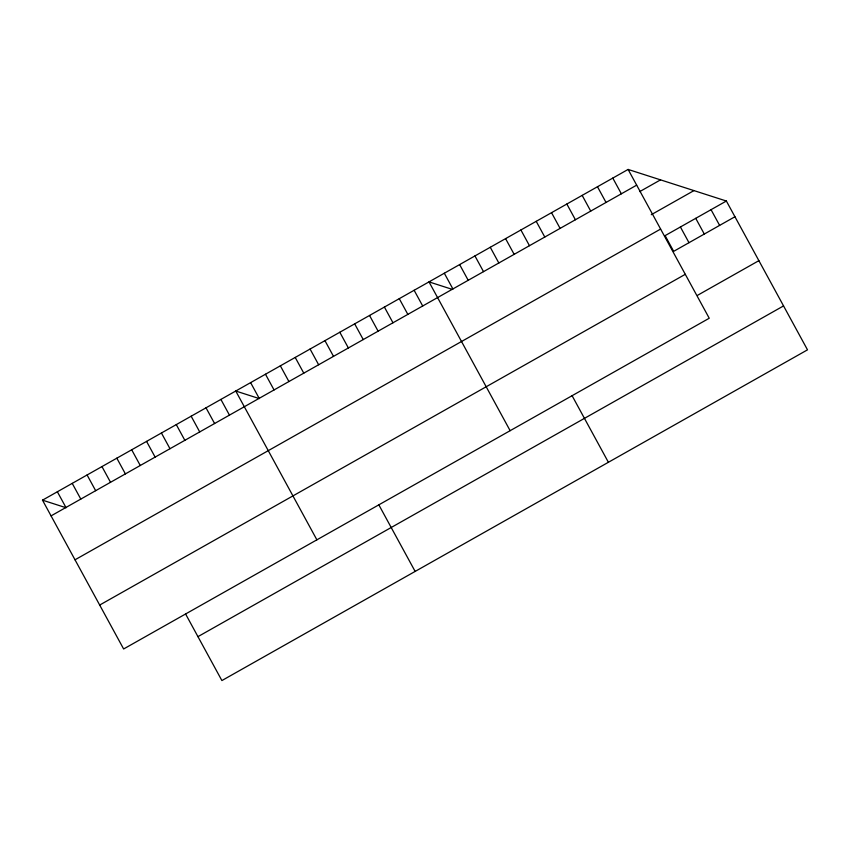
<?xml version="1.0" encoding="UTF-8"?>
<svg xmlns="http://www.w3.org/2000/svg" width="850" height="850" viewBox="0 0 850 850"><rect width="100%" height="100%" fill="white"/><g stroke="black" fill="none" stroke-linecap="round" stroke-linejoin="round"><path stroke-width="1.27" d="M628.107 169.437L709.24 318.24L123.632 648.975L42.5 500.161L628.107 169.437L726.367 201.025L807.5 349.839L221.893 680.563L185.608 614.019M51.064 515.876L636.671 185.151M639.753 191.601L660.535 179.86M651.281 214.699L693.94 190.602M75.012 559.799L660.62 229.064M726.367 201.025L665.104 235.631L673.668 251.345L734.931 216.75M99.684 605.051L685.291 274.316M697.616 295.269L758.88 260.663M197.944 636.65L783.551 305.915M452.582 289.467L429.006 281.881L510.138 430.684M259.335 398.608L235.748 391.021L316.88 539.824M42.5 500.161L66.088 507.748M711.046 209.684L719.621 225.399M695.736 218.333L704.299 234.048M680.414 226.982L688.989 242.696M612.797 178.086L621.361 193.8M597.476 186.734L606.039 202.449M582.165 195.383L590.729 211.097M566.844 204.032L575.407 219.746M551.533 212.681L560.097 228.395M536.212 221.329L544.786 237.044M520.901 229.978L529.465 245.692M505.58 238.627L514.154 254.352M572.114 395.739L608.398 462.283M490.269 247.276L498.833 263.001M474.948 255.935L483.522 271.649M459.638 264.584L468.201 280.298M444.316 273.233L452.891 288.947M414.131 290.275L422.705 305.989M399.266 298.669L407.841 314.383M384.402 307.062L392.976 322.788M369.538 315.467L378.112 331.181M354.673 323.861L363.248 339.575M339.809 332.254L348.373 347.969M324.944 340.648L333.508 356.362M310.08 349.042L318.644 364.756M378.856 504.879L415.14 571.423M295.216 357.436L303.779 373.161M280.351 365.829L288.915 381.554M265.476 374.234L274.051 389.948M250.612 382.627L259.186 398.342M220.883 399.415L229.458 415.129M206.019 407.809L214.593 423.523M191.154 416.203L199.718 431.928M176.29 424.607L184.854 440.321M161.426 433.001L169.989 448.715M146.561 441.394L155.125 457.109M131.697 449.788L140.261 465.502M116.822 458.182L125.396 473.896M101.957 466.576L110.532 482.301M87.093 474.98L95.668 490.694M72.229 483.374L80.803 499.088M57.364 491.767L65.939 507.482"/></g></svg>
